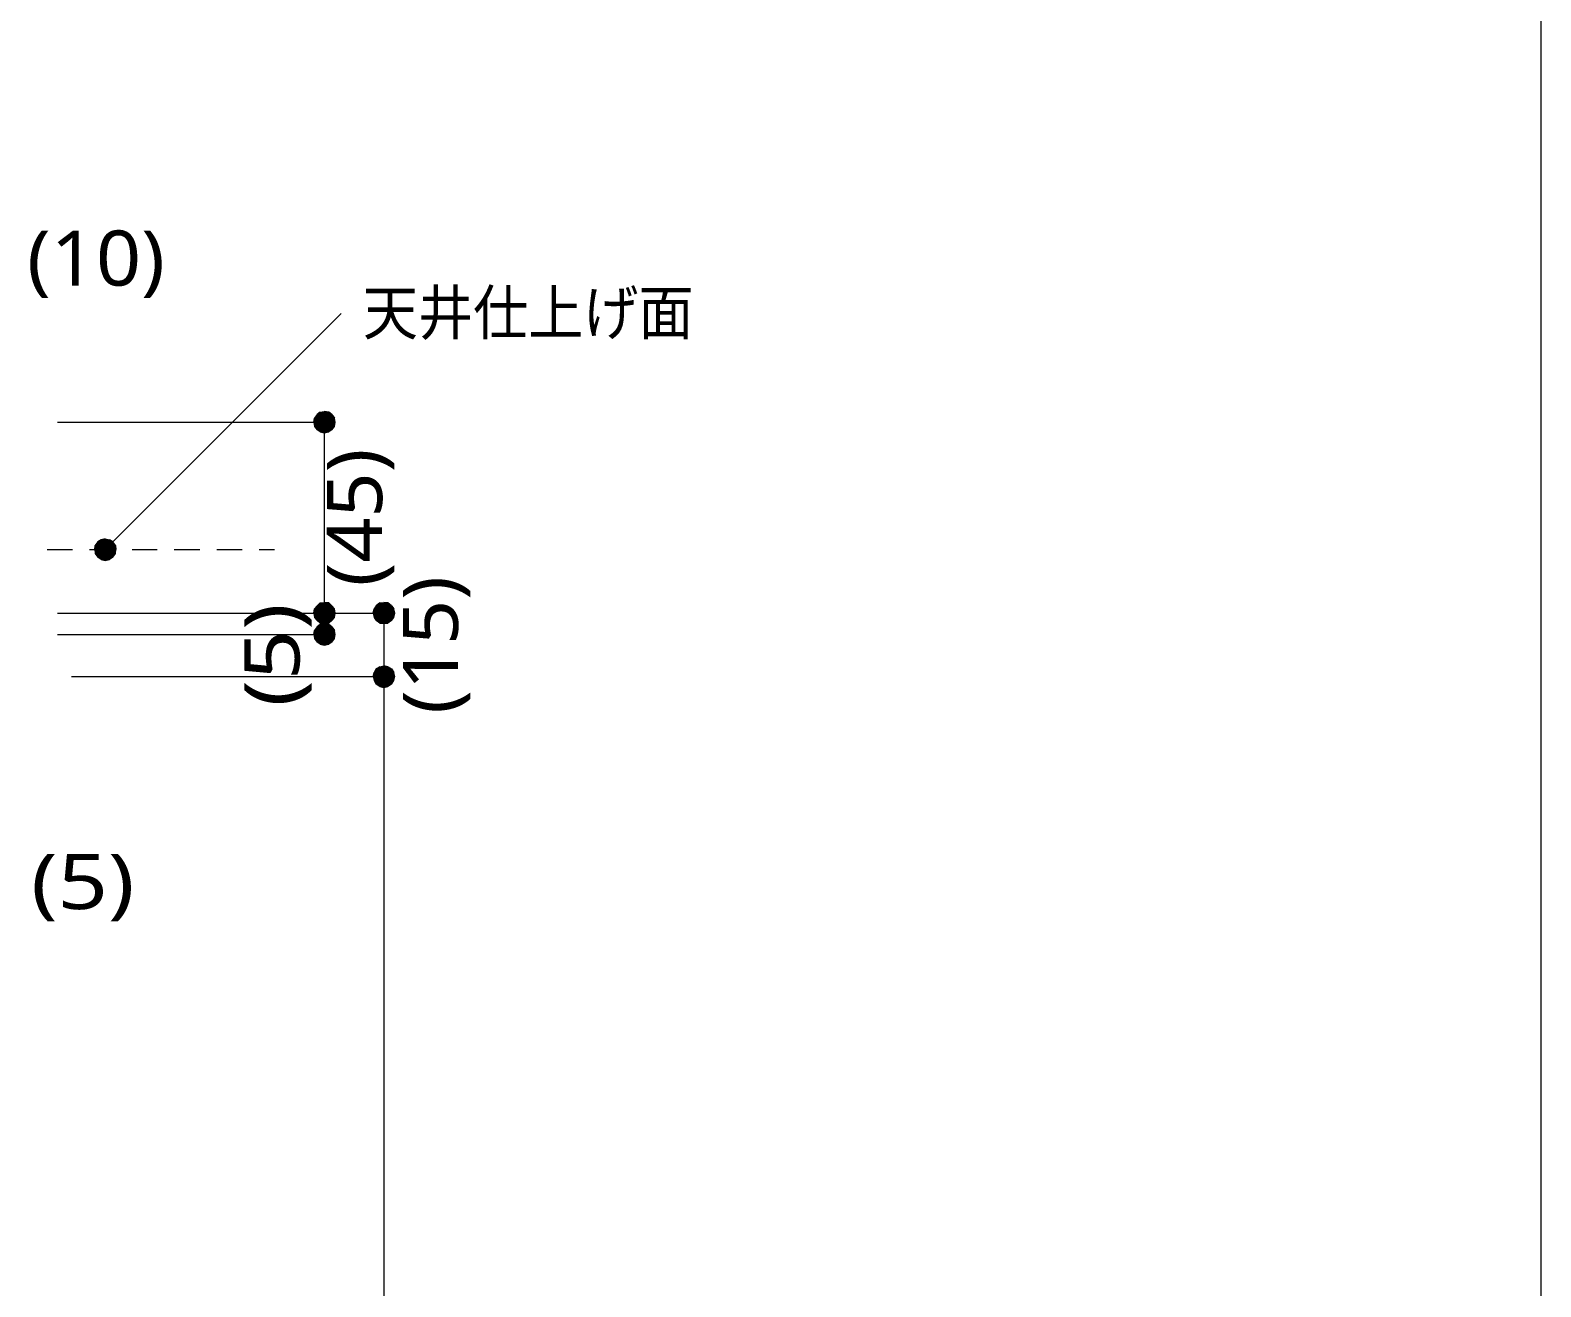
# Model space of a CAD drawing. Header units: millimetres. Extents: x 0 to 420, y 0 to 297.
# Drawn here: x 348.9 to 420.2, y 178.4 to 237.7 of the extents above; entities that cross this region are included whole.
import ezdxf
from ezdxf.enums import TextEntityAlignment as Align

# ---------------------------------------------------------------- set-up
doc = ezdxf.new("R2010")
doc.units = ezdxf.units.MM
doc.styles.add('kst32b', font='NotoSansJP-Variable.ttf')

msp = doc.modelspace()

# ---------------------------------------------------------------- hatches: boundary and pattern name
h = msp.add_hatch(color=7)
h.paths.add_polyline_path([(362.458, 219.583), (362.331, 219.414), (362.797, 219.223), (362.458, 219.583)])
h.paths.add_polyline_path([(362.331, 219.414), (362.797, 219.223), (362.31, 219.223), (362.331, 219.414)])
h.paths.add_polyline_path([(362.797, 219.223), (362.31, 219.223), (362.331, 219.012), (362.797, 219.223)])
h = msp.add_hatch(color=7)
h.paths.add_polyline_path([(363.008, 219.689), (362.797, 219.731), (362.797, 219.223), (363.008, 219.689)])
h.paths.add_polyline_path([(362.797, 219.731), (362.797, 219.223), (362.606, 219.689), (362.797, 219.731)])
h.paths.add_polyline_path([(362.797, 219.223), (362.606, 219.689), (362.458, 219.583), (362.797, 219.223)])
h = msp.add_hatch(color=7)
h.paths.add_polyline_path([(363.305, 219.223), (363.284, 219.414), (362.797, 219.223), (363.305, 219.223)])
h.paths.add_polyline_path([(363.284, 219.414), (362.797, 219.223), (363.157, 219.583), (363.284, 219.414)])
h.paths.add_polyline_path([(362.797, 219.223), (363.157, 219.583), (363.008, 219.689), (362.797, 219.223)])
h = msp.add_hatch(color=7)
h.paths.add_polyline_path([(362.331, 219.012), (362.458, 218.863), (362.797, 219.223), (362.331, 219.012)])
h.paths.add_polyline_path([(362.458, 218.863), (362.797, 219.223), (362.606, 218.757), (362.458, 218.863)])
h.paths.add_polyline_path([(362.797, 219.223), (362.606, 218.757), (362.797, 218.715), (362.797, 219.223)])
h = msp.add_hatch(color=7)
h.paths.add_polyline_path([(362.797, 218.715), (363.008, 218.757), (362.797, 219.223), (362.797, 218.715)])
h.paths.add_polyline_path([(363.008, 218.757), (362.797, 219.223), (363.157, 218.863), (363.008, 218.757)])
h.paths.add_polyline_path([(362.797, 219.223), (363.157, 218.863), (363.284, 219.012), (362.797, 219.223)])
for points in [[(363.284, 219.012), (363.305, 219.223), (362.797, 219.223), (363.284, 219.012)], [(352.277, 213.678), (352.129, 213.572), (352.467, 213.212), (352.277, 213.678)], [(363.284, 210.016), (363.305, 210.206), (362.797, 210.206), (363.284, 210.016)], [(366.077, 210.016), (366.12, 210.206), (365.612, 210.206), (366.077, 210.016)], [(363.284, 209.021), (363.305, 209.211), (362.797, 209.211), (363.284, 209.021)], [(366.077, 207.031), (366.12, 207.222), (365.612, 207.222), (366.077, 207.031)]]:
    msp.add_hatch(color=7).paths.add_polyline_path(points)
h = msp.add_hatch(color=7)
h.paths.add_polyline_path([(352.827, 213.572), (352.679, 213.678), (352.467, 213.212), (352.827, 213.572)])
h.paths.add_polyline_path([(352.679, 213.678), (352.467, 213.212), (352.467, 213.72), (352.679, 213.678)])
h.paths.add_polyline_path([(352.467, 213.212), (352.467, 213.72), (352.277, 213.678), (352.467, 213.212)])
h = msp.add_hatch(color=7)
h.paths.add_polyline_path([(352.129, 213.572), (352.002, 213.402), (352.467, 213.212), (352.129, 213.572)])
h.paths.add_polyline_path([(352.002, 213.402), (352.467, 213.212), (351.98, 213.212), (352.002, 213.402)])
h.paths.add_polyline_path([(352.467, 213.212), (351.98, 213.212), (352.002, 213.021), (352.467, 213.212)])
h = msp.add_hatch(color=7)
h.paths.add_polyline_path([(352.002, 213.021), (352.129, 212.852), (352.467, 213.212), (352.002, 213.021)])
h.paths.add_polyline_path([(352.129, 212.852), (352.467, 213.212), (352.277, 212.746), (352.129, 212.852)])
h.paths.add_polyline_path([(352.467, 213.212), (352.277, 212.746), (352.467, 212.704), (352.467, 213.212)])
h = msp.add_hatch(color=7)
h.paths.add_polyline_path([(352.954, 213.021), (352.975, 213.212), (352.467, 213.212), (352.954, 213.021)])
h.paths.add_polyline_path([(352.975, 213.212), (352.467, 213.212), (352.954, 213.402), (352.975, 213.212)])
h.paths.add_polyline_path([(352.467, 213.212), (352.954, 213.402), (352.827, 213.572), (352.467, 213.212)])
h = msp.add_hatch(color=7)
h.paths.add_polyline_path([(352.467, 212.704), (352.679, 212.746), (352.467, 213.212), (352.467, 212.704)])
h.paths.add_polyline_path([(352.679, 212.746), (352.467, 213.212), (352.827, 212.852), (352.679, 212.746)])
h.paths.add_polyline_path([(352.467, 213.212), (352.827, 212.852), (352.954, 213.021), (352.467, 213.212)])
h = msp.add_hatch(color=7)
h.paths.add_polyline_path([(362.458, 210.566), (362.331, 210.418), (362.797, 210.206), (362.458, 210.566)])
h.paths.add_polyline_path([(362.331, 210.418), (362.797, 210.206), (362.31, 210.206), (362.331, 210.418)])
h.paths.add_polyline_path([(362.797, 210.206), (362.31, 210.206), (362.331, 210.016), (362.797, 210.206)])
h = msp.add_hatch(color=7)
h.paths.add_polyline_path([(362.331, 210.016), (362.458, 209.867), (362.797, 210.206), (362.331, 210.016)])
h.paths.add_polyline_path([(362.458, 209.867), (362.797, 210.206), (362.606, 209.74), (362.458, 209.867)])
h.paths.add_polyline_path([(362.797, 210.206), (362.606, 209.74), (362.797, 209.719), (362.797, 210.206)])
h = msp.add_hatch(color=7)
h.paths.add_polyline_path([(363.008, 210.693), (362.797, 210.714), (362.797, 210.206), (363.008, 210.693)])
h.paths.add_polyline_path([(362.797, 210.714), (362.797, 210.206), (362.606, 210.693), (362.797, 210.714)])
h.paths.add_polyline_path([(362.797, 210.206), (362.606, 210.693), (362.458, 210.566), (362.797, 210.206)])
h = msp.add_hatch(color=7)
h.paths.add_polyline_path([(363.305, 210.206), (363.284, 210.418), (362.797, 210.206), (363.305, 210.206)])
h.paths.add_polyline_path([(363.284, 210.418), (362.797, 210.206), (363.157, 210.566), (363.284, 210.418)])
h.paths.add_polyline_path([(362.797, 210.206), (363.157, 210.566), (363.008, 210.693), (362.797, 210.206)])
h = msp.add_hatch(color=7)
h.paths.add_polyline_path([(362.797, 209.719), (363.008, 209.74), (362.797, 210.206), (362.797, 209.719)])
h.paths.add_polyline_path([(363.008, 209.74), (362.797, 210.206), (363.157, 209.867), (363.008, 209.74)])
h.paths.add_polyline_path([(362.797, 210.206), (363.157, 209.867), (363.284, 210.016), (362.797, 210.206)])
h = msp.add_hatch(color=7)
h.paths.add_polyline_path([(365.252, 210.566), (365.146, 210.418), (365.612, 210.206), (365.252, 210.566)])
h.paths.add_polyline_path([(365.146, 210.418), (365.612, 210.206), (365.104, 210.206), (365.146, 210.418)])
h.paths.add_polyline_path([(365.612, 210.206), (365.104, 210.206), (365.146, 210.016), (365.612, 210.206)])
h = msp.add_hatch(color=7)
h.paths.add_polyline_path([(365.146, 210.016), (365.252, 209.867), (365.612, 210.206), (365.146, 210.016)])
h.paths.add_polyline_path([(365.252, 209.867), (365.612, 210.206), (365.421, 209.74), (365.252, 209.867)])
h.paths.add_polyline_path([(365.612, 210.206), (365.421, 209.74), (365.612, 209.719), (365.612, 210.206)])
h = msp.add_hatch(color=7)
h.paths.add_polyline_path([(365.802, 210.693), (365.612, 210.714), (365.612, 210.206), (365.802, 210.693)])
h.paths.add_polyline_path([(365.612, 210.714), (365.612, 210.206), (365.421, 210.693), (365.612, 210.714)])
h.paths.add_polyline_path([(365.612, 210.206), (365.421, 210.693), (365.252, 210.566), (365.612, 210.206)])
h = msp.add_hatch(color=7)
h.paths.add_polyline_path([(366.12, 210.206), (366.077, 210.418), (365.612, 210.206), (366.12, 210.206)])
h.paths.add_polyline_path([(366.077, 210.418), (365.612, 210.206), (365.972, 210.566), (366.077, 210.418)])
h.paths.add_polyline_path([(365.612, 210.206), (365.972, 210.566), (365.802, 210.693), (365.612, 210.206)])
h = msp.add_hatch(color=7)
h.paths.add_polyline_path([(365.612, 209.719), (365.802, 209.74), (365.612, 210.206), (365.612, 209.719)])
h.paths.add_polyline_path([(365.802, 209.74), (365.612, 210.206), (365.972, 209.867), (365.802, 209.74)])
h.paths.add_polyline_path([(365.612, 210.206), (365.972, 209.867), (366.077, 210.016), (365.612, 210.206)])
h = msp.add_hatch(color=7)
h.paths.add_polyline_path([(362.458, 209.571), (362.331, 209.402), (362.797, 209.211), (362.458, 209.571)])
h.paths.add_polyline_path([(362.331, 209.402), (362.797, 209.211), (362.31, 209.211), (362.331, 209.402)])
h.paths.add_polyline_path([(362.797, 209.211), (362.31, 209.211), (362.331, 209.021), (362.797, 209.211)])
h = msp.add_hatch(color=7)
h.paths.add_polyline_path([(363.008, 209.677), (362.797, 209.719), (362.797, 209.211), (363.008, 209.677)])
h.paths.add_polyline_path([(362.797, 209.719), (362.797, 209.211), (362.606, 209.677), (362.797, 209.719)])
h.paths.add_polyline_path([(362.797, 209.211), (362.606, 209.677), (362.458, 209.571), (362.797, 209.211)])
h = msp.add_hatch(color=7)
h.paths.add_polyline_path([(363.305, 209.211), (363.284, 209.402), (362.797, 209.211), (363.305, 209.211)])
h.paths.add_polyline_path([(363.284, 209.402), (362.797, 209.211), (363.157, 209.571), (363.284, 209.402)])
h.paths.add_polyline_path([(362.797, 209.211), (363.157, 209.571), (363.008, 209.677), (362.797, 209.211)])
h = msp.add_hatch(color=7)
h.paths.add_polyline_path([(362.331, 209.021), (362.458, 208.851), (362.797, 209.211), (362.331, 209.021)])
h.paths.add_polyline_path([(362.458, 208.851), (362.797, 209.211), (362.606, 208.746), (362.458, 208.851)])
h.paths.add_polyline_path([(362.797, 209.211), (362.606, 208.746), (362.797, 208.703), (362.797, 209.211)])
h = msp.add_hatch(color=7)
h.paths.add_polyline_path([(362.797, 208.703), (363.008, 208.746), (362.797, 209.211), (362.797, 208.703)])
h.paths.add_polyline_path([(363.008, 208.746), (362.797, 209.211), (363.157, 208.851), (363.008, 208.746)])
h.paths.add_polyline_path([(362.797, 209.211), (363.157, 208.851), (363.284, 209.021), (362.797, 209.211)])
h = msp.add_hatch(color=7)
h.paths.add_polyline_path([(365.252, 207.581), (365.146, 207.412), (365.612, 207.222), (365.252, 207.581)])
h.paths.add_polyline_path([(365.146, 207.412), (365.612, 207.222), (365.104, 207.222), (365.146, 207.412)])
h.paths.add_polyline_path([(365.612, 207.222), (365.104, 207.222), (365.146, 207.031), (365.612, 207.222)])
h = msp.add_hatch(color=7)
h.paths.add_polyline_path([(365.802, 207.687), (365.612, 207.73), (365.612, 207.222), (365.802, 207.687)])
h.paths.add_polyline_path([(365.612, 207.73), (365.612, 207.222), (365.421, 207.687), (365.612, 207.73)])
h.paths.add_polyline_path([(365.612, 207.222), (365.421, 207.687), (365.252, 207.581), (365.612, 207.222)])
h = msp.add_hatch(color=7)
h.paths.add_polyline_path([(366.12, 207.222), (366.077, 207.412), (365.612, 207.222), (366.12, 207.222)])
h.paths.add_polyline_path([(366.077, 207.412), (365.612, 207.222), (365.972, 207.581), (366.077, 207.412)])
h.paths.add_polyline_path([(365.612, 207.222), (365.972, 207.581), (365.802, 207.687), (365.612, 207.222)])
h = msp.add_hatch(color=7)
h.paths.add_polyline_path([(365.146, 207.031), (365.252, 206.862), (365.612, 207.222), (365.146, 207.031)])
h.paths.add_polyline_path([(365.252, 206.862), (365.612, 207.222), (365.421, 206.756), (365.252, 206.862)])
h.paths.add_polyline_path([(365.612, 207.222), (365.421, 206.756), (365.612, 206.714), (365.612, 207.222)])
h = msp.add_hatch(color=7)
h.paths.add_polyline_path([(365.612, 206.714), (365.802, 206.756), (365.612, 207.222), (365.612, 206.714)])
h.paths.add_polyline_path([(365.802, 206.756), (365.612, 207.222), (365.972, 206.862), (365.802, 206.756)])
h.paths.add_polyline_path([(365.612, 207.222), (365.972, 206.862), (366.077, 207.031), (365.612, 207.222)])

# ---------------------------------------------------------------- linework, layer by layer
at = {"lineweight": 13}
msp.add_lwpolyline([(0.191, 0), (0.191, 296.968), (420.158, 296.968), (420.158, 0)], close=True, dxfattribs=at)
for points in [[(363.601, 224.346), (352.467, 213.212)], [(350.224, 219.223), (362.797, 219.223)], [(362.797, 219.223), (362.797, 210.206)], [(349.737, 213.212), (350.922, 213.212)], [(351.727, 213.212), (352.933, 213.212)], [(353.737, 213.212), (354.923, 213.212)], [(355.727, 213.212), (356.934, 213.212)], [(357.738, 213.212), (358.923, 213.212)], [(359.728, 213.212), (360.447, 213.212)], [(350.224, 210.206), (362.839, 210.206)], [(362.797, 210.206), (362.797, 209.211)], [(362.818, 210.206), (365.633, 210.206)], [(365.612, 210.206), (365.612, 207.222)], [(350.224, 209.211), (362.839, 209.211)], [(350.88, 207.222), (365.633, 207.222)], [(365.612, 207.222), (365.612, 136.25)]]:
    msp.add_lwpolyline(points, dxfattribs=at)
at = {"lineweight": 0}
for points in [[(362.331, 219.414), (362.797, 219.223), (362.31, 219.223)], [(362.458, 219.583), (362.331, 219.414), (362.797, 219.223)], [(362.797, 219.223), (362.606, 219.689), (362.458, 219.583)], [(362.797, 219.731), (362.797, 219.223), (362.606, 219.689)], [(363.008, 219.689), (362.797, 219.731), (362.797, 219.223)], [(362.797, 219.223), (363.157, 219.583), (363.008, 219.689)], [(363.284, 219.414), (362.797, 219.223), (363.157, 219.583)], [(363.305, 219.223), (363.284, 219.414), (362.797, 219.223)], [(362.797, 219.223), (362.31, 219.223), (362.331, 219.012)], [(362.331, 219.012), (362.458, 218.863), (362.797, 219.223)], [(362.458, 218.863), (362.797, 219.223), (362.606, 218.757)], [(362.797, 219.223), (362.606, 218.757), (362.797, 218.715)], [(362.797, 218.715), (363.008, 218.757), (362.797, 219.223)], [(363.008, 218.757), (362.797, 219.223), (363.157, 218.863)], [(362.797, 219.223), (363.157, 218.863), (363.284, 219.012)], [(363.284, 219.012), (363.305, 219.223), (362.797, 219.223)], [(352.277, 213.678), (352.129, 213.572), (352.467, 213.212)], [(352.467, 213.212), (352.467, 213.72), (352.277, 213.678)], [(352.679, 213.678), (352.467, 213.212), (352.467, 213.72)], [(352.827, 213.572), (352.679, 213.678), (352.467, 213.212)], [(352.002, 213.402), (352.467, 213.212), (351.98, 213.212)], [(352.467, 213.212), (351.98, 213.212), (352.002, 213.021)], [(352.129, 213.572), (352.002, 213.402), (352.467, 213.212)], [(352.002, 213.021), (352.129, 212.852), (352.467, 213.212)], [(352.129, 212.852), (352.467, 213.212), (352.277, 212.746)], [(352.467, 213.212), (352.277, 212.746), (352.467, 212.704)], [(352.467, 213.212), (352.954, 213.402), (352.827, 213.572)], [(352.975, 213.212), (352.467, 213.212), (352.954, 213.402)], [(352.467, 212.704), (352.679, 212.746), (352.467, 213.212)], [(352.679, 212.746), (352.467, 213.212), (352.827, 212.852)], [(352.467, 213.212), (352.827, 212.852), (352.954, 213.021)], [(352.954, 213.021), (352.975, 213.212), (352.467, 213.212)], [(362.331, 210.418), (362.797, 210.206), (362.31, 210.206)], [(362.797, 210.206), (362.31, 210.206), (362.331, 210.016)], [(362.458, 210.566), (362.331, 210.418), (362.797, 210.206)], [(362.331, 210.016), (362.458, 209.867), (362.797, 210.206)], [(362.797, 210.206), (362.606, 210.693), (362.458, 210.566)], [(362.458, 209.867), (362.797, 210.206), (362.606, 209.74)], [(362.797, 210.714), (362.797, 210.206), (362.606, 210.693)], [(362.797, 210.206), (362.606, 209.74), (362.797, 209.719)], [(363.008, 210.693), (362.797, 210.714), (362.797, 210.206)], [(362.797, 210.206), (363.157, 210.566), (363.008, 210.693)], [(363.284, 210.418), (362.797, 210.206), (363.157, 210.566)], [(363.305, 210.206), (363.284, 210.418), (362.797, 210.206)], [(362.797, 209.719), (363.008, 209.74), (362.797, 210.206)], [(363.008, 209.74), (362.797, 210.206), (363.157, 209.867)], [(362.797, 210.206), (363.157, 209.867), (363.284, 210.016)], [(363.284, 210.016), (363.305, 210.206), (362.797, 210.206)], [(365.146, 210.418), (365.612, 210.206), (365.104, 210.206)], [(365.612, 210.206), (365.104, 210.206), (365.146, 210.016)], [(365.252, 210.566), (365.146, 210.418), (365.612, 210.206)], [(365.146, 210.016), (365.252, 209.867), (365.612, 210.206)], [(365.612, 210.206), (365.421, 210.693), (365.252, 210.566)], [(365.252, 209.867), (365.612, 210.206), (365.421, 209.74)], [(365.612, 210.714), (365.612, 210.206), (365.421, 210.693)], [(365.612, 210.206), (365.421, 209.74), (365.612, 209.719)], [(365.802, 210.693), (365.612, 210.714), (365.612, 210.206)], [(365.612, 210.206), (365.972, 210.566), (365.802, 210.693)], [(366.077, 210.418), (365.612, 210.206), (365.972, 210.566)], [(366.12, 210.206), (366.077, 210.418), (365.612, 210.206)], [(365.612, 209.719), (365.802, 209.74), (365.612, 210.206)], [(365.802, 209.74), (365.612, 210.206), (365.972, 209.867)], [(365.612, 210.206), (365.972, 209.867), (366.077, 210.016)], [(366.077, 210.016), (366.12, 210.206), (365.612, 210.206)], [(362.458, 209.571), (362.331, 209.402), (362.797, 209.211)], [(362.797, 209.211), (362.606, 209.677), (362.458, 209.571)], [(362.797, 209.719), (362.797, 209.211), (362.606, 209.677)], [(363.008, 209.677), (362.797, 209.719), (362.797, 209.211)], [(362.797, 209.211), (363.157, 209.571), (363.008, 209.677)], [(363.284, 209.402), (362.797, 209.211), (363.157, 209.571)], [(362.331, 209.402), (362.797, 209.211), (362.31, 209.211)], [(362.797, 209.211), (362.31, 209.211), (362.331, 209.021)], [(362.331, 209.021), (362.458, 208.851), (362.797, 209.211)], [(362.458, 208.851), (362.797, 209.211), (362.606, 208.746)], [(362.797, 209.211), (362.606, 208.746), (362.797, 208.703)], [(363.305, 209.211), (363.284, 209.402), (362.797, 209.211)], [(362.797, 208.703), (363.008, 208.746), (362.797, 209.211)], [(363.008, 208.746), (362.797, 209.211), (363.157, 208.851)], [(362.797, 209.211), (363.157, 208.851), (363.284, 209.021)], [(363.284, 209.021), (363.305, 209.211), (362.797, 209.211)], [(365.146, 207.412), (365.612, 207.222), (365.104, 207.222)], [(365.252, 207.581), (365.146, 207.412), (365.612, 207.222)], [(365.612, 207.222), (365.421, 207.687), (365.252, 207.581)], [(365.612, 207.73), (365.612, 207.222), (365.421, 207.687)], [(365.802, 207.687), (365.612, 207.73), (365.612, 207.222)], [(365.612, 207.222), (365.972, 207.581), (365.802, 207.687)], [(366.077, 207.412), (365.612, 207.222), (365.972, 207.581)], [(366.12, 207.222), (366.077, 207.412), (365.612, 207.222)], [(365.612, 207.222), (365.104, 207.222), (365.146, 207.031)], [(365.146, 207.031), (365.252, 206.862), (365.612, 207.222)], [(365.252, 206.862), (365.612, 207.222), (365.421, 206.756)], [(365.612, 207.222), (365.421, 206.756), (365.612, 206.714)], [(365.612, 206.714), (365.802, 206.756), (365.612, 207.222)], [(365.802, 206.756), (365.612, 207.222), (365.972, 206.862)], [(365.612, 207.222), (365.972, 206.862), (366.077, 207.031)], [(366.077, 207.031), (366.12, 207.222), (365.612, 207.222)]]:
    msp.add_lwpolyline(points, close=True, dxfattribs=at)

# ---------------------------------------------------------------- texts
at = {"style": 'kst32b'}
for s, height, p, p2 in [('(10)', 2.5989, (348.784, 225.658), (355.282, 225.658)), ('天井仕上げ面', 2.0791, (364.617, 223.351), (380.21, 223.351)), ('(45)', 2.5989, (365.527, 211.476), (365.527, 217.973)), ('(15)', 2.5989, (369.104, 205.465), (369.104, 211.962)), ('(5)', 2.5989, (361.632, 205.804), (361.632, 210.676)), ('(5)', 2.5989, (348.975, 196.257), (353.848, 196.257))]:
    msp.add_text(s, height=height, dxfattribs=at).set_placement(p, p2, align=Align.FIT)

doc.saveas('drawing.dxf')
